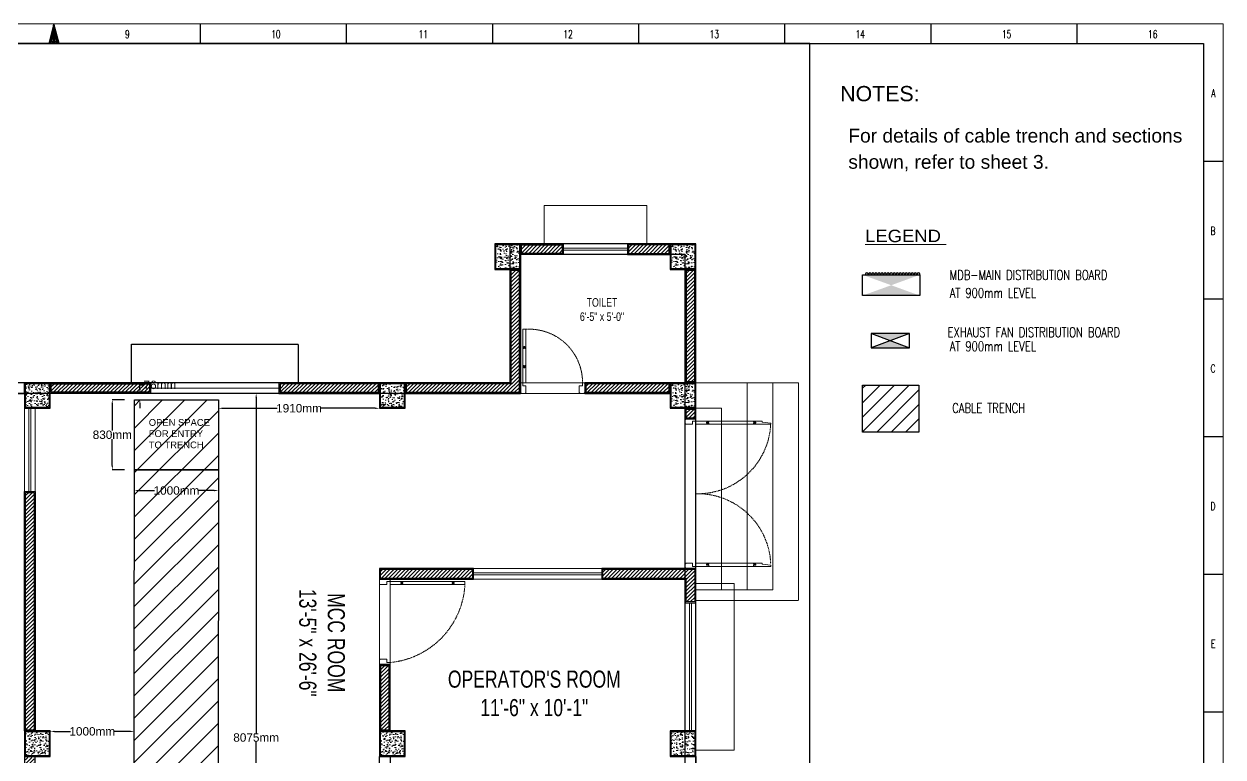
# Model space of a CAD drawing. Header units: inches. Extents: x -407333 to 282818, y 3392 to 167410.
# Drawn here: x -55715 to -41470, y 14316 to 23033 of the extents above; entities that cross this region are included whole.
import ezdxf

# ---------------------------------------------------------------- set-up
doc = ezdxf.new("R2010")
doc.units = ezdxf.units.IN
doc.header["$MEASUREMENT"] = 0
for name, pattern in [('DASH', [0.35, 0.25, -0.1]), ('DASHED', [0.75, 0.5, -0.25]), ('PHANTOMX2', [5, 2.5, -0.5, 0.5, -0.5, 0.5, -0.5])]:
    doc.linetypes.add(name, pattern=pattern)
doc.layers.get('Defpoints').update_dxf_attribs({"lineweight": 0})
for name, color, linetype in [('COLLUM', 1, 'Continuous'), ('Panels', 1, 'Continuous'), ('TEG BORDER', 7, 'Continuous'), ('wall 05', 3, 'Continuous')]:
    doc.layers.add(name, color=color, linetype=linetype)
for name, color, linetype, lineweight in [('dim-8', 18, 'Continuous', 15), ('DOOR', 115, 'Continuous', 15), ('E-Legend', 7, 'Continuous', 30), ('E-MDB', 1, 'Continuous', 30), ('Glass', 142, 'Continuous', 9), ('grid', 9, 'Continuous', 13), ('HACTH', 8, 'Continuous', 9), ('Parapet', 6, 'Continuous', 15), ('Plaster Line', 5, 'Continuous', 15), ('Stair', 86, 'Continuous', 18), ('Sunshed', 5, 'Continuous', 15), ('WINDOW', 140, 'Continuous', 9)]:
    doc.layers.add(name, color=color, linetype=linetype, lineweight=lineweight)
doc.styles.get("Standard").update_dxf_attribs({"font": 'arial.ttf'})
doc.styles.add('Swiss721', font='swisscl.ttf')
doc.styles.add('TAVE1', font='ROMANS.shx', dxfattribs={"width": 0.75})
doc.styles.add('TEG BORDER', font='txt_qlt.shx', dxfattribs={"width": 0.7, "bigfont": 'hztxt.shx'})
doc.styles.add('TIMES', font='ARIALN.TTF')
doc.dimstyles.get("Standard").update_dxf_attribs({"dimtxt": 100, "dimasz": 50, "dimexe": 0.18, "dimexo": 0.0625, "dimgap": 0.09, "dimtad": 0, "dimtih": 1, "dimtoh": 1, "dimdec": 0, "dimzin": 0, "dimdsep": 46, "dimtxsty": 'Standard', "dimcen": 0.09, "dimadec": 0, "dimazin": 0, "dimtfac": 1, "dimtdec": 0, "dimtofl": 0, "dimtmove": 0, "dimatfit": 3, "dimfxl": 1, "dimtolj": 1, "dimtzin": 0, "dimarcsym": 0})
pattern_1 = [(45, (-3609729.135, -4345415.175), (-22.4506403, 22.4506403), [])]

# ---------------------------------------------------------------- blocks, each defined once
blk = doc.blocks.new('A$C0AFB10A6')
at = {"layer": 'Defpoints'}
for points in [[(0.25, 72), (0.25, 71.75), (0, 71.75), (0, 72)], [(5, 72), (5, 71.75), (4.75, 71.75), (4.75, 72)], [(0.25, 2), (0.25, 2.25), (0, 2.25), (0, 2)], [(5, 2), (5, 2.25), (4.75, 2.25), (4.75, 2)]]:
    blk.add_lwpolyline(points, close=True, dxfattribs=at)
at = {"layer": 'DOOR'}
for points in [[(5, 71), (3.5, 71), (3.5, 69.5), (0.25, 69.5), (0.25, 69.75), (0, 69.75), (0, 71.75), (0.25, 71.75), (0.25, 72), (4.75, 72), (4.75, 71.75), (5, 71.75), (5, 71)], [(10, 70.25), (10, 70), (11, 70), (11, 69.5), (5, 69.5), (5, 71), (11, 71), (11, 70.5), (10, 70.5), (10, 70.25), (10, 70.5), (11, 70.5), (11, 71), (32, 71), (32, 70.5), (33, 70.5), (33, 70), (32, 70), (32, 69.5), (11, 69.5), (40, 69.5), (40, 70), (35.99, 70.5), (35.99, 71), (32, 71)], [(5, 3), (3.5, 3), (3.5, 4.5), (0.25, 4.5), (0.25, 4.25), (0, 4.25), (0, 2.25), (0.25, 2.25), (0.25, 2), (4.75, 2), (4.75, 2.25), (5, 2.25), (5, 3)], [(10, 3.75), (10, 3.5), (11, 3.5), (11, 3), (5, 3), (5, 4.5), (11, 4.5), (11, 4), (10, 4), (10, 3.75), (10, 4), (11, 4), (11, 4.5), (32, 4.5), (32, 4), (33, 4), (33, 3.5), (32, 3.5), (32, 3), (11, 3), (40, 3), (40, 3.5), (35.99, 4), (35.99, 4.5), (32, 4.5)]]:
    blk.add_lwpolyline(points, dxfattribs=at)
at = {"layer": 'DOOR', "linetype": 'DASHED', "lineweight": 0}
for centre, start, end in [((5.83, 71.2), 268.6039, 357.1539), ((5.83, 2.8), 2.8461, 91.3961)]:
    blk.add_arc(centre, 34.21, start, end, dxfattribs=at)
at = {"layer": 'HACTH', "lineweight": 0, "ltscale": 10}
for p, q in [((0, 3.03), (0, 69.75)), ((5, 3), (5, 71))]:
    blk.add_line(p, q, dxfattribs=at)
blk = doc.blocks.new('A$C5AAA0143')
at = {"layer": 'Defpoints'}
for points in [[(-39.75, 5), (-40, 5), (-40, 4.75), (-39.75, 4.75)], [(-39.75, 0.25), (-40, 0.25), (-40, 0), (-39.75, 0)], [(0, 5), (-0.25, 5), (-0.25, 4.75), (0, 4.75)], [(0, 0.25), (-0.25, 0.25), (-0.25, 0), (0, 0)]]:
    blk.add_lwpolyline(points, close=True, dxfattribs=at)
at = {"layer": 'DOOR'}
for points in [[(-1.75, 10), (-2, 10), (-2, 11), (-2.5, 11), (-2.5, 5), (-1, 5), (-1, 11), (-1.5, 11), (-1.5, 10), (-1.75, 10), (-1.5, 10), (-1.5, 11), (-1, 11), (-1, 33.99), (-1.5, 33.99), (-1.5, 34.99), (-2, 34.99), (-2, 33.99), (-2.5, 33.99), (-2.5, 11), (-2.5, 39.99), (-1, 39.99), (-1, 33.99)], [(-39, 5), (-39, 3.5), (-37.5, 3.5), (-37.5, 0.25), (-37.75, 0.25), (-37.75, 0), (-39.75, 0), (-39.75, 0.25), (-40, 0.25), (-40, 4.75), (-39.75, 4.75), (-39.75, 5), (-39, 5)], [(-1, 5), (-1, 3.5), (-2.5, 3.5), (-2.5, 0.25), (-2.25, 0.25), (-2.25, 0), (-0.25, 0), (-0.25, 0.25), (0, 0.25), (0, 4.75), (-0.25, 4.75), (-0.25, 5), (-1, 5)]]:
    blk.add_lwpolyline(points, dxfattribs=at)
at = {"layer": 'DOOR', "linetype": 'DASHED', "lineweight": 0}
blk.add_arc((-0.49, 1.36), 38.68, 92.9729, 174.603, dxfattribs=at)
at = {"layer": 'HACTH', "lineweight": 0, "ltscale": 10}
for p, q in [((-1.5, 5), (-39, 5)), ((-2.25, 0), (-37.75, 0))]:
    blk.add_line(p, q, dxfattribs=at)
blk = doc.blocks.new('252 BORDER A2')
for p, q in [((297, 420), (297, 415)), ((334.12, 420), (334.12, 415)), ((371.25, 420), (371.25, 415)), ((408.37, 420), (408.37, 415)), ((445.5, 420), (445.5, 415)), ((482.62, 420), (482.62, 415)), ((519.75, 420), (519.75, 415)), ((556.87, 420), (556.87, 415)), ((594, 385), (589, 385)), ((594, 350), (589, 350)), ((594, 315), (589, 315)), ((594, 280), (589, 280)), ((594, 245), (589, 245))]:
    blk.add_line(p, q)
at = {"linetype": 'Continuous'}
blk.add_line((489, 415), (5, 415), dxfattribs=at)
at = {"color": 5, "lineweight": 15}
blk.add_lwpolyline([(0, 420), (594, 420), (594, 0), (0, 0)], close=True, dxfattribs=at)
blk.add_lwpolyline([(297, 420), (295.66, 415), (298.34, 415), (297, 420), (296, 415), (296.33, 415), (297, 420), (296.67, 415), (297.33, 415), (297, 420), (297.67, 415), (298, 415), (297, 420)])
blk.add_lwpolyline([(5, 415), (589, 415), (589, 5), (5, 5)], close=True)
at = {"layer": 'TEG BORDER'}
blk.add_line((489, 116), (489, 415), dxfattribs=at)
at = {"char_height": 2, "width": 2, "style": 'TEG BORDER'}
for s, insert, attachment_point in [('9', (315.05, 418.41), 1), ('\\pi2.2204e-016;10', (352.17, 418.41), 1), ('\\pi0.3;11', (389.3, 418.41), 1), ('\\pi2.2204e-016;12', (426.42, 418.41), 1), ('\\pi2.2204e-016;13', (463.55, 418.41), 1), ('\\pi-0.033333;14', (500.67, 418.41), 1), ('\\pi2.2204e-016;15', (537.8, 418.41), 1), ('\\pi0.033333;16', (574.92, 418.41), 1), ('A', (592.09, 403.39), 3), ('B', (592.09, 368.39), 3), ('C', (592.09, 333.39), 3), ('D', (592.09, 298.39), 3), ('E', (592.09, 263.39), 3)]:
    blk.add_mtext(s, dxfattribs=dict(at, insert=insert, attachment_point=attachment_point))
blk = doc.blocks.new('*D20')
at = {"color": 0, "lineweight": -2, "transparency": 16777216}
for p, q in [((-53404, 18463), (-53404, 18463)), ((-53354, 18463), (-52708, 18463)), ((-51543, 18463), (-52189, 18463)), ((-51493, 18463), (-51493, 18463))]:
    blk.add_line(p, q, dxfattribs=at)
at = {"color": 0, "transparency": 16777216}
for points in [[(-53354, 18471), (-53354, 18454), (-53404, 18463)], [(-51543, 18471), (-51543, 18454), (-51493, 18463)]]:
    blk.add_solid(points, dxfattribs=at)
at = {"layer": 'Defpoints', "color": 0, "transparency": 16777216}
for p in [(-53404, 18463), (-51493, 18463), (-51493, 18463)]:
    blk.add_point(p, dxfattribs=at)
at = {"color": 0, "transparency": 16777216, "insert": (-52448, 18463), "char_height": 100, "attachment_point": 5}
blk.add_mtext('\\A1;1910mm', dxfattribs=at)
blk = doc.blocks.new('*D21')
at = {"color": 0, "lineweight": -2, "transparency": 16777216}
for p, q in [((-54404, 17485), (-54404, 17485)), ((-54354, 17485), (-54164, 17485)), ((-53454, 17485), (-53644, 17485)), ((-53404, 17485), (-53404, 17485))]:
    blk.add_line(p, q, dxfattribs=at)
at = {"color": 0, "transparency": 16777216}
for points in [[(-54354, 17493), (-54354, 17476), (-54404, 17485)], [(-53454, 17493), (-53454, 17476), (-53404, 17485)]]:
    blk.add_solid(points, dxfattribs=at)
at = {"layer": 'Defpoints', "color": 0, "transparency": 16777216}
for p in [(-54404, 17485), (-53404, 17485), (-53404, 17485)]:
    blk.add_point(p, dxfattribs=at)
at = {"color": 0, "transparency": 16777216, "insert": (-53904, 17485), "char_height": 100, "attachment_point": 5}
blk.add_mtext('\\A1;1000mm', dxfattribs=at)
blk = doc.blocks.new('*D22')
at = {"color": 0, "lineweight": -2, "transparency": 16777216}
for p, q in [((-54521, 18564), (-54666, 18564)), ((-54666, 18514), (-54666, 18199)), ((-54666, 17782), (-54666, 18097)), ((-54523, 17732), (-54666, 17732))]:
    blk.add_line(p, q, dxfattribs=at)
at = {"color": 0, "transparency": 16777216}
for points in [[(-54675, 18514), (-54658, 18514), (-54666, 18564)], [(-54675, 17782), (-54658, 17782), (-54666, 17732)]]:
    blk.add_solid(points, dxfattribs=at)
at = {"layer": 'Defpoints', "color": 0, "transparency": 16777216}
for p in [(-54521, 18564), (-54666, 17732), (-54523, 17732)]:
    blk.add_point(p, dxfattribs=at)
at = {"color": 0, "transparency": 16777216, "insert": (-54666, 18148), "char_height": 100, "attachment_point": 5}
blk.add_mtext('\\A1;830mm', dxfattribs=at)
blk = doc.blocks.new('*D23')
at = {"color": 0, "lineweight": -2, "transparency": 16777216}
for p, q in [((-53204, 18641), (-52957, 18641)), ((-52957, 18591), (-52957, 14599)), ((-52957, 10613), (-52957, 14497)), ((-53204, 10563), (-52957, 10563))]:
    blk.add_line(p, q, dxfattribs=at)
at = {"color": 0, "transparency": 16777216}
for points in [[(-52965, 18591), (-52948, 18591), (-52957, 18641)], [(-52965, 10613), (-52948, 10613), (-52957, 10563)]]:
    blk.add_solid(points, dxfattribs=at)
at = {"layer": 'Defpoints', "color": 0, "transparency": 16777216}
for p in [(-53204, 18641), (-53204, 10563), (-52957, 10563)]:
    blk.add_point(p, dxfattribs=at)
at = {"color": 0, "transparency": 16777216, "insert": (-52957, 14548), "char_height": 100, "attachment_point": 5}
blk.add_mtext('\\A1;8075mm', dxfattribs=at)
blk = doc.blocks.new('*D24')
at = {"color": 0, "lineweight": -2, "transparency": 16777216}
for p, q in [((-55404, 14627), (-55404, 14621)), ((-55354, 14621), (-55164, 14621)), ((-54454, 14621), (-54644, 14621)), ((-54404, 14621), (-54404, 14621))]:
    blk.add_line(p, q, dxfattribs=at)
at = {"color": 0, "transparency": 16777216}
for points in [[(-55354, 14629), (-55354, 14613), (-55404, 14621)], [(-54454, 14629), (-54454, 14613), (-54404, 14621)]]:
    blk.add_solid(points, dxfattribs=at)
at = {"layer": 'Defpoints', "color": 0, "transparency": 16777216}
for p in [(-55404, 14627), (-54404, 14621), (-54404, 14621)]:
    blk.add_point(p, dxfattribs=at)
at = {"color": 0, "transparency": 16777216, "insert": (-54904, 14621), "char_height": 100, "attachment_point": 5}
blk.add_mtext('\\A1;1000mm', dxfattribs=at)
blk = doc.blocks.new('*D74')
at = {"color": 0, "lineweight": -2, "transparency": 16777216}
for p, q in [((-54338, 18691), (-54338, 18741)), ((-54338, 18741), (-54288, 18741)), ((-54386, 18641), (-54338, 18641)), ((-54386, 18564), (-54338, 18564)), ((-54338, 18514), (-54338, 18464))]:
    blk.add_line(p, q, dxfattribs=at)
at = {"color": 0, "transparency": 16777216}
for points in [[(-54346, 18691), (-54329, 18691), (-54338, 18641)], [(-54346, 18514), (-54329, 18514), (-54338, 18564)]]:
    blk.add_solid(points, dxfattribs=at)
at = {"layer": 'Defpoints', "color": 0, "transparency": 16777216}
for p in [(-54386, 18641), (-54386, 18564), (-54338, 18641)]:
    blk.add_point(p, dxfattribs=at)
at = {"color": 0, "transparency": 16777216, "insert": (-54101, 18741), "char_height": 100, "attachment_point": 5}
blk.add_mtext('\\A1;76mm', dxfattribs=at)

msp = doc.modelspace()

# ---------------------------------------------------------------- hatches: boundary and pattern name
h = msp.add_hatch(color=252)
h.dxf.hatch_style = 1
h.paths.add_polyline_path([(-45196.1, 19353.6), (-45648.1, 19353.6), (-45422.5, 19267.4)])
h.paths.add_polyline_path([(-45422.5, 19267.4), (-45649.9, 19180.9), (-45196.1, 19180.9)])
h = msp.add_hatch()
h.set_pattern_fill('ANSI31', color=6, scale=972)
h.set_pattern_definition([(45, (-63860.6, 8152.2), (-85.9135, 85.9135), [])])
h.paths.add_polyline_path([(-45752.1, 18736.7), (-45084.2, 18736.7), (-45084.2, 18180.7), (-45752.1, 18180.7)])
h = msp.add_hatch()
h.set_pattern_fill('ANSI31', color=6, scale=1500)
h.set_pattern_definition([(45, (-74652.28, 8056.37), (-132.5825, 132.5825), [])])
h.paths.add_polyline_path([(-54404.2, 17732.1), (-53404.2, 17732.1), (-53413.3, 10558.3), (-54413.3, 10558.3)])
h.paths.add_polyline_path([(-54404.2, 18564.4), (-53404.2, 18564.4), (-53404.2, 17732.1), (-54404.2, 17732.1)])
at = {"layer": 'HACTH', "lineweight": 0}
h = msp.add_hatch(dxfattribs=at)
h.set_pattern_fill('ANSI31', color=256, scale=254, style=0)
h.set_pattern_definition(pattern_1)
h.paths.add_polyline_path([(-47746.1, 18450.1), (-47847.7, 18450.1), (-47847.7, 18348.5), (-47746.1, 18348.5)])
h.paths.add_polyline_path([(-47746.1, 20101.1), (-47847.7, 20101.1), (-47847.7, 18780.3), (-47746.1, 18780.3)])
h.paths.add_polyline_path([(-48533.5, 20304.3), (-48050.9, 20304.3), (-48050.9, 20405.9), (-48533.5, 20405.9)])
h.paths.add_polyline_path([(-49803.5, 20405.9), (-49803.5, 20304.3), (-49320.9, 20304.3), (-49320.9, 20405.9)])
h.paths.add_polyline_path([(-49828.9, 20101.1), (-49930.5, 20101.1), (-49930.5, 18754.9), (-51175.1, 18754.9), (-51175.1, 18653.3), (-49828.9, 18653.3)])
h = msp.add_hatch(dxfattribs=at)
h.set_pattern_fill('AR-CONC', color=256, scale=12.7, style=0)
h.set_pattern_definition([(50, (-3493985.42, -4370818.04), (91.0920432, -7.9695211), [9.525, -104.775]), (355, (-3493985.42, -4370818.04), (-17.6214194, 95.528401), [7.62, -83.82]), (100.4514, (-3493977.83, -4370818.71), (73.4706915, 87.5588218), [8.0950041, -89.0450482]), (46.1842, (-3493985.42, -4370792.64), (135.5396132, -21.0209148), [14.2875, -157.1625]), (96.6356, (-3493974.12, -4370794.4), (118.7021636, 123.7129696), [12.1425066, -133.567551]), (351.1842, (-3493985.42, -4370792.64), (118.702067, 123.7130623), [11.43, -125.73]), (21, (-3493972.72, -4370798.99), (75.8071956, -51.1325991), [9.525, -104.775]), (326, (-3493972.72, -4370798.99), (30.9010472, 92.0940557), [7.62, -83.82]), (71.4514, (-3493966.4, -4370803.25), (106.7082738, 40.9613731), [8.0950041, -89.0450482]), (37.5, (-3493985.42, -4370818.042), (1.54430163, 42.27751944), [0, -82.804, 0, -85.09, 0, -84.1375]), (7.5, (-3493985.42, -4370818.04), (33.40983126, 50.0902874), [0, -48.514, 0, -80.899, 0, -32.0675]), (327.5, (-3494013.74, -4370818.042), (67.7954494, -2.8644687), [0, -31.75, 0, -99.06, 0, -131.445]), (317.5, (-3494026.44, -4370818.04), (74.0646435, 12.71333276), [0, -41.275, 0, -65.786, 0, -93.345])])
h.paths.add_polyline_path([(-50108.3, 20126.5), (-49828.9, 20126.5), (-49828.9, 20405.9), (-50108.3, 20405.9)])
h = msp.add_hatch(dxfattribs=at)
h.set_pattern_fill('AR-CONC', color=256, scale=12.7, style=0)
h.set_pattern_definition([(50, (-3491902.62, -4370818.04), (91.0920432, -7.9695211), [9.525, -104.775]), (355, (-3491902.62, -4370818.04), (-17.6214194, 95.528401), [7.62, -83.82]), (100.4514, (-3491895.03, -4370818.71), (73.4706915, 87.5588218), [8.0950041, -89.0450482]), (46.1842, (-3491902.62, -4370792.64), (135.5396132, -21.0209148), [14.2875, -157.1625]), (96.6356, (-3491891.32, -4370794.4), (118.7021636, 123.7129696), [12.1425066, -133.567551]), (351.1842, (-3491902.62, -4370792.64), (118.702067, 123.7130623), [11.43, -125.73]), (21, (-3491889.92, -4370798.99), (75.8071956, -51.1325991), [9.525, -104.775]), (326, (-3491889.92, -4370798.99), (30.9010472, 92.0940557), [7.62, -83.82]), (71.4514, (-3491883.6, -4370803.25), (106.7082738, 40.9613731), [8.0950041, -89.0450482]), (37.5, (-3491902.62, -4370818.042), (1.54430163, 42.27751944), [0, -82.804, 0, -85.09, 0, -84.1375]), (7.5, (-3491902.62, -4370818.04), (33.40983126, 50.0902874), [0, -48.514, 0, -80.899, 0, -32.0675]), (327.5, (-3491930.94, -4370818.042), (67.7954494, -2.8644687), [0, -31.75, 0, -99.06, 0, -131.445]), (317.5, (-3491943.64, -4370818.04), (74.0646435, 12.71333276), [0, -41.275, 0, -65.786, 0, -93.345])])
h.paths.add_polyline_path([(-48025.5, 20126.5), (-47746.1, 20126.5), (-47746.1, 20405.9), (-48025.5, 20405.9)])
h = msp.add_hatch(dxfattribs=at)
h.set_pattern_fill('AR-CONC', color=256, scale=12.7, style=0)
h.set_pattern_definition([(50, (-3632087.375, -4345516.775), (91.0920432, -7.9695211), [9.525, -104.775]), (355, (-3632087.375, -4345516.78), (-17.6214194, 95.528401), [7.62, -83.82]), (100.4514, (-3632079.78, -4345517.44), (73.4706915, 87.5588218), [8.0950041, -89.0450482]), (46.1842, (-3632087.37, -4345491.38), (135.5396132, -21.0209148), [14.2875, -157.1625]), (96.6356, (-3632076.08, -4345493.13), (118.7021636, 123.7129696), [12.1425066, -133.567551]), (351.1842, (-3632087.37, -4345491.38), (118.702067, 123.7130623), [11.43, -125.73]), (21, (-3632074.675, -4345497.725), (75.8071956, -51.1325991), [9.525, -104.775]), (326, (-3632074.675, -4345497.73), (30.9010472, 92.0940557), [7.62, -83.82]), (71.4514, (-3632068.36, -4345501.99), (106.7082738, 40.9613731), [8.0950041, -89.0450482]), (37.5, (-3632087.375, -4345516.775), (1.54430163, 42.27751944), [0, -82.804, 0, -85.09, 0, -84.1375]), (7.5, (-3632087.375, -4345516.775), (33.40983126, 50.0902874), [0, -48.514, 0, -80.899, 0, -32.0675]), (327.5, (-3632115.696, -4345516.775), (67.7954494, -2.86446871), [0, -31.75, 0, -99.06, 0, -131.445]), (317.5, (-3632128.396, -4345516.775), (74.0646435, 12.71333276), [0, -41.275, 0, -65.786, 0, -93.345])])
h.paths.add_polyline_path([(-55556.6, 18640.6), (-55556.6, 18754.9), (-55696.3, 18754.9), (-55696.3, 18640.6)])
h.paths.add_polyline_path([(-55416.9, 18640.6), (-55416.9, 18754.9), (-55556.6, 18754.9), (-55556.6, 18640.6)])
h.paths.add_polyline_path([(-55556.6, 18475.5), (-55416.9, 18475.5), (-55416.9, 18640.6), (-55556.6, 18640.6)])
h.paths.add_polyline_path([(-55696.3, 18475.5), (-55556.6, 18475.5), (-55556.6, 18640.6), (-55696.3, 18640.6)])
h = msp.add_hatch(dxfattribs=at)
h.set_pattern_fill('ANSI31', color=256, scale=254, style=0)
h.set_pattern_definition(pattern_1)
h.paths.add_polyline_path([(-51505.3, 18754.9), (-52673.7, 18754.9), (-52673.7, 18653.3), (-51505.3, 18653.3)])
h.paths.add_polyline_path([(-55391.5, 18653.3), (-54223.1, 18653.3), (-54223.1, 18754.9), (-55391.5, 18754.9)])
h = msp.add_hatch(dxfattribs=at)
h.set_pattern_fill('AR-CONC', color=256, scale=12.7, style=0)
h.set_pattern_definition([(50, (-3491166.02, -4372469.04), (91.0920432, -7.9695211), [9.525, -104.775]), (355, (-3491166.02, -4372469.04), (-17.6214194, 95.528401), [7.62, -83.82]), (100.4514, (-3491158.43, -4372469.71), (73.4706915, 87.5588218), [8.0950041, -89.0450482]), (46.1842, (-3491166.02, -4372443.64), (135.5396132, -21.0209148), [14.2875, -157.1625]), (96.6356, (-3491154.72, -4372445.4), (118.7021636, 123.7129696), [12.1425066, -133.567551]), (351.1842, (-3491166.02, -4372443.64), (118.702067, 123.7130623), [11.43, -125.73]), (21, (-3491153.32, -4372449.99), (75.8071956, -51.1325991), [9.525, -104.775]), (326, (-3491153.32, -4372449.99), (30.9010472, 92.0940557), [7.62, -83.82]), (71.4514, (-3491147, -4372454.25), (106.7082738, 40.9613731), [8.0950041, -89.0450482]), (37.5, (-3491166.02, -4372469.042), (1.54430163, 42.27751944), [0, -82.804, 0, -85.09, 0, -84.1375]), (7.5, (-3491166.02, -4372469.04), (33.40983126, 50.0902874), [0, -48.514, 0, -80.899, 0, -32.0675]), (327.5, (-3491194.34, -4372469.042), (67.7954494, -2.8644687), [0, -31.75, 0, -99.06, 0, -131.445]), (317.5, (-3491207.04, -4372469.04), (74.0646435, 12.71333276), [0, -41.275, 0, -65.786, 0, -93.345])])
h.paths.add_polyline_path([(-51479.9, 18754.9), (-51479.9, 18475.5), (-51200.5, 18475.5), (-51200.5, 18754.9)])
h = msp.add_hatch(dxfattribs=at)
h.set_pattern_fill('ANSI31', color=256, scale=254, style=0)
h.set_pattern_definition([(45, (-3640393.175, -4345516.775), (-22.4506403, 22.4506403), [])])
h.paths.add_polyline_path([(-48050.9, 18754.9), (-49041.5, 18754.9), (-49041.5, 18653.3), (-48050.9, 18653.3)])
h = msp.add_hatch(dxfattribs=at)
h.set_pattern_fill('AR-CONC', color=256, scale=12.7, style=0)
h.set_pattern_definition([(50, (-3491902.62, -4372469.04), (91.0920432, -7.9695211), [9.525, -104.775]), (355, (-3491902.62, -4372469.04), (-17.6214194, 95.528401), [7.62, -83.82]), (100.4514, (-3491895.03, -4372469.71), (73.4706915, 87.5588218), [8.0950041, -89.0450482]), (46.1842, (-3491902.62, -4372443.64), (135.5396132, -21.0209148), [14.2875, -157.1625]), (96.6356, (-3491891.32, -4372445.4), (118.7021636, 123.7129696), [12.1425066, -133.567551]), (351.1842, (-3491902.62, -4372443.64), (118.702067, 123.7130623), [11.43, -125.73]), (21, (-3491889.92, -4372449.99), (75.8071956, -51.1325991), [9.525, -104.775]), (326, (-3491889.92, -4372449.99), (30.9010472, 92.0940557), [7.62, -83.82]), (71.4514, (-3491883.6, -4372454.25), (106.7082738, 40.9613731), [8.0950041, -89.0450482]), (37.5, (-3491902.62, -4372469.042), (1.54430163, 42.27751944), [0, -82.804, 0, -85.09, 0, -84.1375]), (7.5, (-3491902.62, -4372469.04), (33.40983126, 50.0902874), [0, -48.514, 0, -80.899, 0, -32.0675]), (327.5, (-3491930.94, -4372469.042), (67.7954494, -2.8644687), [0, -31.75, 0, -99.06, 0, -131.445]), (317.5, (-3491943.64, -4372469.04), (74.0646435, 12.71333276), [0, -41.275, 0, -65.786, 0, -93.345])])
h.paths.add_polyline_path([(-48025.5, 18475.5), (-47746.1, 18475.5), (-47746.1, 18754.9), (-48025.5, 18754.9)])
h = msp.add_hatch(dxfattribs=at)
h.set_pattern_fill('ANSI31', color=256, scale=254, style=0)
h.set_pattern_definition(pattern_1)
h.paths.add_polyline_path([(-55594.7, 17459.5), (-55696.3, 17459.5), (-55696.3, 14640.1), (-55594.7, 14640.1)])
h.paths.add_polyline_path([(-55696.3, 11744.5), (-55594.7, 11744.5), (-55594.7, 14309.9), (-55696.3, 14309.9)])
h = msp.add_hatch(dxfattribs=at)
h.set_pattern_fill('ANSI31', color=256, scale=254, style=0)
h.set_pattern_definition(pattern_1)
h.paths.add_polyline_path([(-51378.3, 15402.1), (-51479.9, 15402.1), (-51479.9, 14640.1), (-51378.3, 14640.1)])
h.paths.add_polyline_path([(-50387.7, 16443.5), (-50387.7, 16545.1), (-51479.9, 16545.1), (-51479.9, 16443.5)])
h.paths.add_polyline_path([(-48838.3, 16545.1), (-48838.3, 16443.5), (-47847.7, 16443.5), (-47847.7, 16164.1), (-47746.1, 16164.1), (-47746.1, 16545.1)])
h = msp.add_hatch(dxfattribs=at)
h.set_pattern_fill('AR-CONC', color=256, scale=12.7, style=0)
h.set_pattern_definition([(50, (-3495382.42, -4368049.44), (91.0920432, -7.9695211), [9.525, -104.775]), (355, (-3495382.42, -4368049.44), (-17.6214194, 95.528401), [7.62, -83.82]), (100.4514, (-3495374.83, -4368050.11), (73.4706915, 87.5588218), [8.0950041, -89.0450482]), (46.1842, (-3495382.42, -4368024.04), (135.5396132, -21.0209148), [14.2875, -157.1625]), (96.6356, (-3495371.12, -4368025.8), (118.7021636, 123.7129696), [12.1425066, -133.567551]), (351.1842, (-3495382.42, -4368024.04), (118.702067, 123.7130623), [11.43, -125.73]), (21, (-3495369.72, -4368030.39), (75.8071956, -51.1325991), [9.525, -104.775]), (326, (-3495369.72, -4368030.39), (30.9010472, 92.0940557), [7.62, -83.82]), (71.4514, (-3495363.4, -4368034.65), (106.7082738, 40.9613731), [8.0950041, -89.0450482]), (37.5, (-3495382.42, -4368049.442), (1.54430163, 42.27751944), [0, -82.804, 0, -85.09, 0, -84.1375]), (7.5, (-3495382.42, -4368049.44), (33.40983126, 50.0902874), [0, -48.514, 0, -80.899, 0, -32.0675]), (327.5, (-3495410.74, -4368049.442), (67.7954494, -2.8644687), [0, -31.75, 0, -99.06, 0, -131.445]), (317.5, (-3495423.44, -4368049.44), (74.0646435, 12.71333276), [0, -41.275, 0, -65.786, 0, -93.345])])
h.paths.add_polyline_path([(-55416.9, 14614.7), (-55696.3, 14614.7), (-55696.3, 14335.3), (-55416.9, 14335.3)])
h = msp.add_hatch(dxfattribs=at)
h.set_pattern_fill('AR-CONC', color=256, scale=12.7, style=0)
h.set_pattern_definition([(50, (-3491166.02, -4368049.44), (91.0920432, -7.9695211), [9.525, -104.775]), (355, (-3491166.02, -4368049.44), (-17.6214194, 95.528401), [7.62, -83.82]), (100.4514, (-3491158.43, -4368050.11), (73.4706915, 87.5588218), [8.0950041, -89.0450482]), (46.1842, (-3491166.02, -4368024.04), (135.5396132, -21.0209148), [14.2875, -157.1625]), (96.6356, (-3491154.72, -4368025.8), (118.7021636, 123.7129696), [12.1425066, -133.567551]), (351.1842, (-3491166.02, -4368024.04), (118.702067, 123.7130623), [11.43, -125.73]), (21, (-3491153.32, -4368030.39), (75.8071956, -51.1325991), [9.525, -104.775]), (326, (-3491153.32, -4368030.39), (30.9010472, 92.0940557), [7.62, -83.82]), (71.4514, (-3491147, -4368034.65), (106.7082738, 40.9613731), [8.0950041, -89.0450482]), (37.5, (-3491166.02, -4368049.442), (1.54430163, 42.27751944), [0, -82.804, 0, -85.09, 0, -84.1375]), (7.5, (-3491166.02, -4368049.44), (33.40983126, 50.0902874), [0, -48.514, 0, -80.899, 0, -32.0675]), (327.5, (-3491194.34, -4368049.442), (67.7954494, -2.8644687), [0, -31.75, 0, -99.06, 0, -131.445]), (317.5, (-3491207.04, -4368049.44), (74.0646435, 12.71333276), [0, -41.275, 0, -65.786, 0, -93.345])])
h.paths.add_polyline_path([(-51200.5, 14614.7), (-51479.9, 14614.7), (-51479.9, 14335.3), (-51200.5, 14335.3)])
h = msp.add_hatch(dxfattribs=at)
h.set_pattern_fill('AR-CONC', color=256, scale=12.7, style=0)
h.set_pattern_definition([(50, (-3491902.62, -4368049.44), (91.0920432, -7.9695211), [9.525, -104.775]), (355, (-3491902.62, -4368049.44), (-17.6214194, 95.528401), [7.62, -83.82]), (100.4514, (-3491895.03, -4368050.11), (73.4706915, 87.5588218), [8.0950041, -89.0450482]), (46.1842, (-3491902.62, -4368024.04), (135.5396132, -21.0209148), [14.2875, -157.1625]), (96.6356, (-3491891.32, -4368025.8), (118.7021636, 123.7129696), [12.1425066, -133.567551]), (351.1842, (-3491902.62, -4368024.04), (118.702067, 123.7130623), [11.43, -125.73]), (21, (-3491889.92, -4368030.39), (75.8071956, -51.1325991), [9.525, -104.775]), (326, (-3491889.92, -4368030.39), (30.9010472, 92.0940557), [7.62, -83.82]), (71.4514, (-3491883.6, -4368034.65), (106.7082738, 40.9613731), [8.0950041, -89.0450482]), (37.5, (-3491902.62, -4368049.442), (1.54430163, 42.27751944), [0, -82.804, 0, -85.09, 0, -84.1375]), (7.5, (-3491902.62, -4368049.44), (33.40983126, 50.0902874), [0, -48.514, 0, -80.899, 0, -32.0675]), (327.5, (-3491930.94, -4368049.442), (67.7954494, -2.8644687), [0, -31.75, 0, -99.06, 0, -131.445]), (317.5, (-3491943.64, -4368049.44), (74.0646435, 12.71333276), [0, -41.275, 0, -65.786, 0, -93.345])])
h.paths.add_polyline_path([(-48025.5, 14335.3), (-47746.1, 14335.3), (-47746.1, 14614.7), (-48025.5, 14614.7)])
at = {"layer": 'Panels'}
h = msp.add_hatch(color=256, dxfattribs=at)
h.dxf.hatch_style = 1
h.paths.add_polyline_path([(-45412.7, 19926.3), (-45752.1, 19802.9), (-45073.4, 19802.9)])
h.paths.add_polyline_path([(-45752.1, 20049.6), (-45412.7, 19926.3), (-45073.4, 20049.6)])

# ---------------------------------------------------------------- linework, layer by layer
at = {"color": 252}
for p, q in [((-45196.1, 19353.6), (-45649.9, 19180.9)), ((-45648.1, 19353.6), (-45196.1, 19180.9))]:
    msp.add_line(p, q, dxfattribs=at)
msp.add_lwpolyline([(-45196.1, 19353.6), (-45649.9, 19353.6), (-45649.9, 19180.9), (-45196.1, 19180.9)], close=True, dxfattribs=at)
at = {"color": 6}
for points in [[(-45752.1, 18736.7), (-45084.2, 18736.7), (-45084.2, 18180.7), (-45752.1, 18180.7)], [(-54404.2, 18564.4), (-53404.2, 18564.4), (-53404.2, 17732.1), (-54404.2, 17732.1)], [(-54404.2, 17732.1), (-53404.2, 17732.1), (-53413.3, 10558.3), (-54413.3, 10558.3)]]:
    msp.add_lwpolyline(points, close=True, dxfattribs=at)
at = {"layer": 'COLLUM', "linetype": 'Continuous', "ltscale": 10}
for points in [[(-50121, 20113.8), (-49816.2, 20113.8), (-49816.2, 20418.6), (-50121, 20418.6)], [(-48038.2, 20113.8), (-47733.4, 20113.8), (-47733.4, 20418.6), (-48038.2, 20418.6)], [(-55709, 18462.8), (-55404.2, 18462.8), (-55404.2, 18767.6), (-55709, 18767.6)], [(-51492.6, 18462.8), (-51187.8, 18462.8), (-51187.8, 18767.6), (-51492.6, 18767.6)], [(-48038.2, 18462.8), (-47733.4, 18462.8), (-47733.4, 18767.6), (-48038.2, 18767.6)], [(-55709, 14322.6), (-55404.2, 14322.6), (-55404.2, 14627.4), (-55709, 14627.4)], [(-51492.6, 14322.6), (-51187.8, 14322.6), (-51187.8, 14627.4), (-51492.6, 14627.4)], [(-48038.2, 14322.6), (-47733.4, 14322.6), (-47733.4, 14627.4), (-48038.2, 14627.4)]]:
    msp.add_lwpolyline(points, close=True, dxfattribs=at)
at = {"layer": 'Defpoints'}
for points in [[(-49816.2, 18767.6), (-49809.9, 18767.6), (-49809.9, 18761.2), (-49816.2, 18761.2)], [(-49060.6, 18767.6), (-49054.2, 18767.6), (-49054.2, 18761.2), (-49060.6, 18761.2)], [(-49060.6, 18767.6), (-49054.2, 18767.6), (-49054.2, 18761.2), (-49060.6, 18761.2)], [(-49816.2, 18646.9), (-49809.9, 18646.9), (-49809.9, 18640.6), (-49816.2, 18640.6)], [(-49060.6, 18646.9), (-49054.2, 18646.9), (-49054.2, 18640.6), (-49060.6, 18640.6)]]:
    msp.add_lwpolyline(points, close=True, dxfattribs=at)
at = {"layer": 'DOOR'}
for points in [[(-49771.8, 18945.4), (-49765.4, 18945.4), (-49765.4, 18970.8), (-49752.7, 18970.8), (-49752.7, 18767.6), (-49790.8, 18767.6), (-49790.8, 18970.8), (-49778.1, 18970.8), (-49778.1, 18945.4), (-49771.8, 18945.4), (-49778.1, 18945.4), (-49778.1, 18970.8), (-49790.8, 18970.8), (-49790.8, 19174), (-49778.1, 19174), (-49778.1, 19199.4), (-49765.4, 19199.4), (-49765.4, 19174), (-49752.7, 19174), (-49752.7, 18970.8), (-49752.7, 19402.6), (-49790.8, 19402.6), (-49790.8, 19174)], [(-49790.8, 18767.6), (-49790.8, 18729.5), (-49752.7, 18729.5), (-49752.7, 18646.9), (-49759.1, 18646.9), (-49759.1, 18640.6), (-49809.9, 18640.6), (-49809.9, 18646.9), (-49816.2, 18646.9), (-49816.2, 18761.2), (-49809.9, 18761.2), (-49809.9, 18767.6), (-49790.8, 18767.6)], [(-49079.6, 18767.6), (-49079.6, 18729.5), (-49117.7, 18729.5), (-49117.7, 18646.9), (-49111.4, 18646.9), (-49111.4, 18640.6), (-49060.6, 18640.6), (-49060.6, 18646.9), (-49054.2, 18646.9), (-49054.2, 18761.2), (-49060.6, 18761.2), (-49060.6, 18767.6), (-49079.6, 18767.6)]]:
    msp.add_lwpolyline(points, dxfattribs=at)
at = {"layer": 'DOOR', "linetype": 'DASHED'}
msp.add_arc((-49713.8, 18769.6), 634.2, 359.81918, 93.5175, dxfattribs=at)
at = {"layer": 'Glass'}
for points in [[(-49308.2, 20367.8), (-48546.2, 20367.8)], [(-49308.2, 20342.4), (-48546.2, 20342.4)], [(-55658.2, 17472.2), (-55658.2, 18462.8)], [(-55632.8, 17472.2), (-55632.8, 18462.8)], [(-48851, 16507), (-50375, 16507)], [(-48851, 16481.6), (-50375, 16481.6)], [(-47809.6, 16151.4), (-47809.6, 14627.4)], [(-47784.2, 16151.4), (-47784.2, 14627.4)]]:
    msp.add_lwpolyline(points, dxfattribs=at)
at = {"layer": 'Glass', "ltscale": 10}
msp.add_lwpolyline([(-54210.4, 18767.6), (-52686.4, 18767.6), (-52686.4, 18704.1), (-54210.4, 18704.1)], close=True, dxfattribs=at)
at = {"layer": 'grid', "linetype": 'PHANTOMX2', "ltscale": 0.2}
msp.add_lwpolyline([(-47860.4, 14322.6), (-47860.4, 16380)], dxfattribs=at)
at = {"layer": 'HACTH', "ltscale": 10}
for p, q in [((-49778.1, 18767.6), (-49079.6, 18767.6)), ((-49759.1, 18640.6), (-49111.4, 18640.6))]:
    msp.add_line(p, q, dxfattribs=at)
at = {"layer": 'Panels'}
msp.add_lwpolyline([(-45073.4, 19802.9), (-45752.1, 19802.9), (-45752.1, 20049.6), (-45073.4, 20049.6)], close=True, dxfattribs=at)
for points in [[(-45687.3, 20049.6), (-45687.3, 20058.2, 1), (-45716.1, 20058.2), (-45716.1, 20049.6)], [(-45651.3, 20049.6), (-45651.3, 20058.2, 1), (-45680.2, 20058.2), (-45680.2, 20049.6)], [(-45615.1, 20049.6), (-45615.1, 20058.2, 1), (-45643.9, 20058.2), (-45643.9, 20049.6)], [(-45578.8, 20049.6), (-45578.8, 20058.2, 1), (-45607.7, 20058.2), (-45607.7, 20049.6)], [(-45542.9, 20049.6), (-45542.9, 20058.2, 1), (-45571.7, 20058.2), (-45571.7, 20049.6)], [(-45506.6, 20049.6), (-45506.6, 20058.2, 1), (-45535.5, 20058.2), (-45535.5, 20049.6)], [(-45470.7, 20049.6), (-45470.7, 20058.2, 1), (-45499.5, 20058.2), (-45499.5, 20049.6)], [(-45434.4, 20049.6), (-45434.4, 20058.2, 1), (-45463.3, 20058.2), (-45463.3, 20049.6)], [(-45398.5, 20049.6), (-45398.5, 20058.2, 1), (-45427.4, 20058.2), (-45427.4, 20049.6)], [(-45362.2, 20049.6), (-45362.2, 20058.2, 1), (-45391.1, 20058.2), (-45391.1, 20049.6)], [(-45326.3, 20049.6), (-45326.3, 20058.2, 1), (-45355.2, 20058.2), (-45355.2, 20049.6)], [(-45289.7, 20049.6), (-45289.7, 20058.2, 1), (-45318.5, 20058.2), (-45318.5, 20049.6)], [(-45253.7, 20049.6), (-45253.7, 20058.2, 1), (-45282.6, 20058.2), (-45282.6, 20049.6)], [(-45217.8, 20049.6), (-45217.8, 20058.2, 1), (-45246.7, 20058.2), (-45246.7, 20049.6)], [(-45181.7, 20049.6), (-45181.7, 20058.2, 1), (-45210.6, 20058.2), (-45210.6, 20049.6)], [(-45145.6, 20049.6), (-45145.6, 20058.2, 1), (-45174.5, 20058.2), (-45174.5, 20049.6)], [(-45110.3, 20049.6), (-45110.3, 20058.2, 1), (-45139.1, 20058.2), (-45139.1, 20049.6)], [(-45073.4, 20049.6), (-45073.4, 20058.2, 1), (-45102.3, 20058.2), (-45102.3, 20049.6)]]:
    msp.add_lwpolyline(points, format="xyb", dxfattribs=at)
at = {"layer": 'Parapet', "color": 252, "lineweight": -3}
for points in [[(-68256.6, 10436.4), (-47733.4, 10436.4), (-47733.4, 20418.6), (-49943.2, 20418.6), (-49943.2, 18767.6), (-68256.6, 18767.6)], [(-68129.6, 10563.4), (-47860.4, 10563.4), (-47860.4, 20291.6), (-49816.2, 20291.6), (-49816.2, 18640.6), (-68129.6, 18640.6)]]:
    msp.add_lwpolyline(points, close=True, dxfattribs=at)
at = {"layer": 'Plaster Line'}
for points in [[(-50108.3, 20126.5), (-49828.9, 20126.5), (-49828.9, 20405.9), (-50108.3, 20405.9)], [(-48025.5, 20126.5), (-47746.1, 20126.5), (-47746.1, 20405.9), (-48025.5, 20405.9)], [(-55696.3, 18475.5), (-55416.9, 18475.5), (-55416.9, 18754.9), (-55696.3, 18754.9)], [(-51479.9, 18475.5), (-51200.5, 18475.5), (-51200.5, 18754.9), (-51479.9, 18754.9)], [(-48025.5, 18475.5), (-47746.1, 18475.5), (-47746.1, 18754.9), (-48025.5, 18754.9)], [(-47746.1, 18450.1), (-47847.7, 18450.1), (-47847.7, 18348.5), (-47746.1, 18348.5)], [(-55594.7, 14640.1), (-55696.3, 14640.1), (-55696.3, 17459.5), (-55594.7, 17459.5)], [(-50387.7, 16545.1), (-51479.9, 16545.1), (-51479.9, 16443.5), (-50387.7, 16443.5)], [(-48838.3, 16545.1), (-48838.3, 16443.5), (-47847.7, 16443.5), (-47847.7, 16164.1), (-47746.1, 16164.1), (-47746.1, 16545.1)], [(-55696.3, 14335.3), (-55416.9, 14335.3), (-55416.9, 14614.7), (-55696.3, 14614.7)], [(-51479.9, 14335.3), (-51200.5, 14335.3), (-51200.5, 14614.7), (-51479.9, 14614.7)], [(-48025.5, 14335.3), (-47746.1, 14335.3), (-47746.1, 14614.7), (-48025.5, 14614.7)]]:
    msp.add_lwpolyline(points, close=True, dxfattribs=at)
at = {"layer": 'Plaster Line', "color": 252, "lineweight": -3}
for points in [[(-49320.9, 20304.3), (-49803.5, 20304.3), (-49803.5, 20405.9), (-49320.9, 20405.9), (-49320.9, 20304.3)], [(-48533.5, 20304.3), (-48050.9, 20304.3), (-48050.9, 20405.9), (-48533.5, 20405.9), (-48533.5, 20304.3)], [(-49828.9, 20101.1), (-49930.5, 20101.1), (-49930.5, 18754.9), (-51175.1, 18754.9), (-51175.1, 18653.3), (-49828.9, 18653.3)], [(-47746.1, 20101.1), (-47847.7, 20101.1), (-47847.7, 18780.3), (-47746.1, 18780.3)], [(-55391.5, 18754.9), (-54223.1, 18754.9), (-54223.1, 18653.3), (-55391.5, 18653.3)], [(-51505.3, 18754.9), (-52673.7, 18754.9), (-52673.7, 18653.3), (-51505.3, 18653.3)], [(-48050.9, 18754.9), (-49041.5, 18754.9), (-49041.5, 18653.3), (-48050.9, 18653.3)], [(-51378.3, 15402.1), (-51479.9, 15402.1), (-51479.9, 14640.1), (-51378.3, 14640.1)]]:
    msp.add_lwpolyline(points, close=True, dxfattribs=at)
at = {"layer": 'Stair', "linetype": 'Continuous', "ltscale": 10}
for points in [[(-47733.2, 16303.8), (-47123.6, 16303.8), (-47123.6, 18767.6), (-47733.4, 18767.6)], [(-47733.2, 16303.8), (-46818.8, 16303.8), (-46818.8, 18767.6), (-47733.4, 18767.6)], [(-47733.2, 16303.8), (-47733.2, 16303.8), (-47428.4, 16303.8), (-47428.4, 18462.8), (-47428.4, 18462.8), (-47733.4, 18462.8)]]:
    msp.add_lwpolyline(points, dxfattribs=at)
at = {"layer": 'Sunshed', "linetype": 'DASH'}
for points in [[(-49308.2, 20418.6), (-49536.8, 20418.6), (-49536.8, 20875.8), (-48317.6, 20875.8), (-48317.6, 20875.8), (-48317.6, 20418.6), (-48546.2, 20418.6)], [(-47733.4, 16176.8), (-46514.2, 16176.8), (-46514.2, 18767.6), (-47733.4, 18767.6)], [(-47733.4, 16151.4), (-47733.4, 16380), (-47276.2, 16380), (-47276.2, 14398.8), (-47276.2, 14398.8), (-47733.4, 14398.8), (-47733.4, 14627.4)]]:
    msp.add_lwpolyline(points, dxfattribs=at)
at = {"layer": 'Sunshed', "color": 252, "linetype": 'DASH', "lineweight": -3}
msp.add_lwpolyline([(-54210.4, 18767.6), (-54439, 18767.6), (-54439, 19224.8), (-52457.8, 19224.8), (-52457.8, 19224.8), (-52457.8, 18767.6), (-52673.7, 18767.6)], dxfattribs=at)
at = {"layer": 'wall 05', "color": 252, "lineweight": -3}
for points in [[(-49308.2, 20291.6), (-49816.2, 20291.6), (-49816.2, 20418.6), (-49308.2, 20418.6), (-49308.2, 20291.6)], [(-48546.2, 20291.6), (-48038.2, 20291.6), (-48038.2, 20418.6), (-48546.2, 20418.6), (-48546.2, 20291.6)], [(-47733.4, 13001.8), (-47733.4, 12747.8), (-47860.4, 12747.8), (-47860.4, 13230.4), (-51492.6, 13230.4), (-51492.6, 14322.6), (-51365.6, 14322.6), (-51365.6, 13357.4), (-47860.4, 13357.4), (-47860.4, 14322.6), (-47733.4, 14322.6), (-47733.4, 13001.8), (-47733.4, 13001.8)]]:
    msp.add_lwpolyline(points, dxfattribs=at)
for points in [[(-49816.2, 20113.8), (-49943.2, 20113.8), (-49943.2, 18767.6), (-51187.8, 18767.6), (-51187.8, 18640.6), (-49816.2, 18640.6), (-49816.2, 20113.8)], [(-47733.4, 20113.8), (-47860.4, 20113.8), (-47860.4, 18767.6), (-47733.4, 18767.6), (-47733.4, 20113.8)], [(-55709, 18767.6), (-57309.2, 18767.6), (-57309.2, 18640.6), (-55709, 18640.6)], [(-55404.2, 18767.6), (-54210.4, 18767.6), (-54210.4, 18640.6), (-55404.2, 18640.6)], [(-51492.6, 18767.6), (-52686.4, 18767.6), (-52686.4, 18640.6), (-51492.6, 18640.6)], [(-48038.2, 18767.6), (-49054.2, 18767.6), (-49054.2, 18640.6), (-48038.2, 18640.6)], [(-51365.6, 15414.8), (-51492.6, 15414.8), (-51492.6, 14627.4), (-51365.6, 14627.4)]]:
    msp.add_lwpolyline(points, close=True, dxfattribs=at)
at = {"layer": 'wall 05'}
for points in [[(-47733.4, 18462.8), (-47860.4, 18462.8), (-47860.4, 18335.8), (-47733.4, 18335.8)], [(-55582, 14627.4), (-55709, 14627.4), (-55709, 17472.2), (-55582, 17472.2)], [(-50375, 16557.8), (-51492.6, 16557.8), (-51492.6, 16430.8), (-50375, 16430.8)], [(-48851, 16557.8), (-48851, 16430.8), (-47860.4, 16430.8), (-47860.4, 16151.4), (-47733.4, 16151.4), (-47733.4, 16557.8), (-48851, 16557.8)], [(-55582, 14322.6), (-55709, 14322.6), (-55709, 11731.8), (-55582, 11731.8)]]:
    msp.add_lwpolyline(points, close=True, dxfattribs=at)
at = {"layer": 'WINDOW', "linetype": 'Continuous', "ltscale": 10}
for points in [[(-49308.2, 20418.6), (-48546.2, 20418.6)], [(-49308.2, 20291.6), (-48546.2, 20291.6)], [(-55709, 17472.2), (-55709, 18462.8)], [(-55582, 17472.2), (-55582, 18462.8)], [(-48851, 16557.8), (-50375, 16557.8)], [(-48851, 16430.8), (-50375, 16430.8)], [(-47860.4, 16151.4), (-47860.4, 14627.4)], [(-47733.4, 16151.4), (-47733.4, 14627.4)]]:
    msp.add_lwpolyline(points, dxfattribs=at)
at = {"layer": 'WINDOW'}
msp.add_lwpolyline([(-52686.4, 18767.6), (-52686.4, 18640.6), (-54210.4, 18640.6), (-54210.4, 18767.6)], dxfattribs=at)

# ---------------------------------------------------------------- block references
at = {"xscale": 46.76394, "yscale": 46.76394, "zscale": 46.76394}
msp.add_blockref('252 BORDER A2', (-69248.1, 3392), dxfattribs=at)
at = {"layer": 'DOOR', "lineweight": 0, "xscale": -25.4, "yscale": 25.4, "zscale": 25.4, "rotation": 270}
msp.add_blockref('A$C5AAA0143', (-51492.6, 16430.8), dxfattribs=at)
at = {"layer": 'HACTH', "lineweight": 0, "ltscale": 10, "xscale": 25.4, "yscale": 25.4, "zscale": 25.4}
msp.add_blockref('A$C0AFB10A6', (-47860.4, 16507), dxfattribs=at)

# ---------------------------------------------------------------- texts
for s, height, p in [('NOTES:', 181.43, (-46018.6, 22114)), ('For details of cable trench and sections', 163.288, (-45922.1, 21623.1)), ('shown, refer to sheet 3.', 163.288, (-45922.1, 21311.3))]:
    msp.add_text(s, height=height).set_placement(p)
at = {"insert": (-54232.9, 18334.5), "char_height": 80, "attachment_point": 1}
msp.add_mtext_dynamic_manual_height_columns('OPEN SPACE FOR ENTRY TO TRENCH', width=765.726, gutter_width=1, heights=[0], dxfattribs=at)
at = {"layer": 'dim-8', "linetype": 'Continuous', "ltscale": 10, "attachment_point": 5, "style": 'Swiss721'}
for s, insert, char_height in [('\\A1;TOILET\\P6\'-5" x 5\'-0"', (-48848.4, 19636.4), 101.6), ('\\A1;OPERATOR\'S ROOM\\P11\'-6" x 10\'-1"', (-49652.4, 15071.8), 203.2)]:
    msp.add_mtext(s, dxfattribs=dict(at, insert=insert, char_height=char_height))
at = {"layer": 'dim-8', "linetype": 'Continuous', "ltscale": 10, "insert": (-52175.5, 15675.2), "char_height": 203.2, "attachment_point": 5, "rotation": 270, "style": 'Swiss721'}
msp.add_mtext('\\A1;MCC ROOM\\P13\'-5" x 26\'-6"', dxfattribs=at)
at = {"layer": 'E-Legend', "lineweight": 0, "style": 'TIMES', "width": 1.3}
msp.add_text('%%ULEGEND ', height=147.25, dxfattribs=at).set_placement((-45722.9, 20438.7))
at = {"layer": 'E-MDB', "color": 0, "lineweight": 0, "style": 'TAVE1', "width": 0.75}
for s, p in [('MDB-MAIN DISTRIBUTION BOARD', (-44717.5, 19990.7)), ('AT 900mm LEVEL', (-44717.5, 19777.4)), ('EXHAUST FAN DISTRIBUTION BOARD', (-44741.7, 19309.7)), ('AT 900mm LEVEL', (-44717.5, 19142.4)), ('CABLE TRENCH ', (-44687.1, 18407.9))]:
    msp.add_text(s, height=115.683, dxfattribs=at).set_placement(p)

# ---------------------------------------------------------------- dimensions: what is measured, and where the dimension line sits
for base, p1, p2, override, picture, middle in [((-54337.8, 18640.6), (-54385.8, 18564.4), (-54385.8, 18640.6), {"dimpost": 'mm'}, '*D74', (-54101.5, 18740.6)), ((-54666.2, 17732.1), (-54521, 18564.4), (-54523.3, 17732.1), {"dimrnd": 5, "dimpost": 'mm'}, '*D22', (-54666.2, 18148.2))]:
    dim = msp.add_linear_dim(base=base, p1=p1, p2=p2, angle=90, dimstyle='Standard', override=override)
    dim.commit()
    dim.dimension.update_dxf_attribs({"geometry": picture, "text_midpoint": middle})
for base, p1, p2, override, picture, middle in [((-51492.6, 18462.8), (-53404.2, 18462.8), (-51492.6, 18462.8), {"dimrnd": 5, "dimpost": 'mm'}, '*D20', (-52448.4, 18462.8)), ((-53404.2, 17484.7), (-54404.2, 17484.7), (-53404.2, 17484.7), {"dimpost": 'mm'}, '*D21', (-53904.2, 17484.7)), ((-54404.2, 14620.9), (-55404.2, 14627.4), (-54404.2, 14620.9), {"dimpost": 'mm'}, '*D24', (-54904.2, 14620.9))]:
    dim = msp.add_linear_dim(base=base, p1=p1, p2=p2, dimstyle='Standard', override=override)
    dim.commit()
    dim.dimension.update_dxf_attribs({"geometry": picture, "text_midpoint": middle})
dim = msp.add_linear_dim(base=(-52956.8, 10563.4), p1=(-53204.2, 18640.6), p2=(-53204.2, 10563.4), angle=90, dimstyle='Standard', override={"dimrnd": 5, "dimpost": 'mm'})
dim.commit()
dim.dimension.update_dxf_attribs({"geometry": '*D23', "text_midpoint": (-52956.8, 14547.7), "dimtype": 160})

doc.saveas('drawing.dxf')
